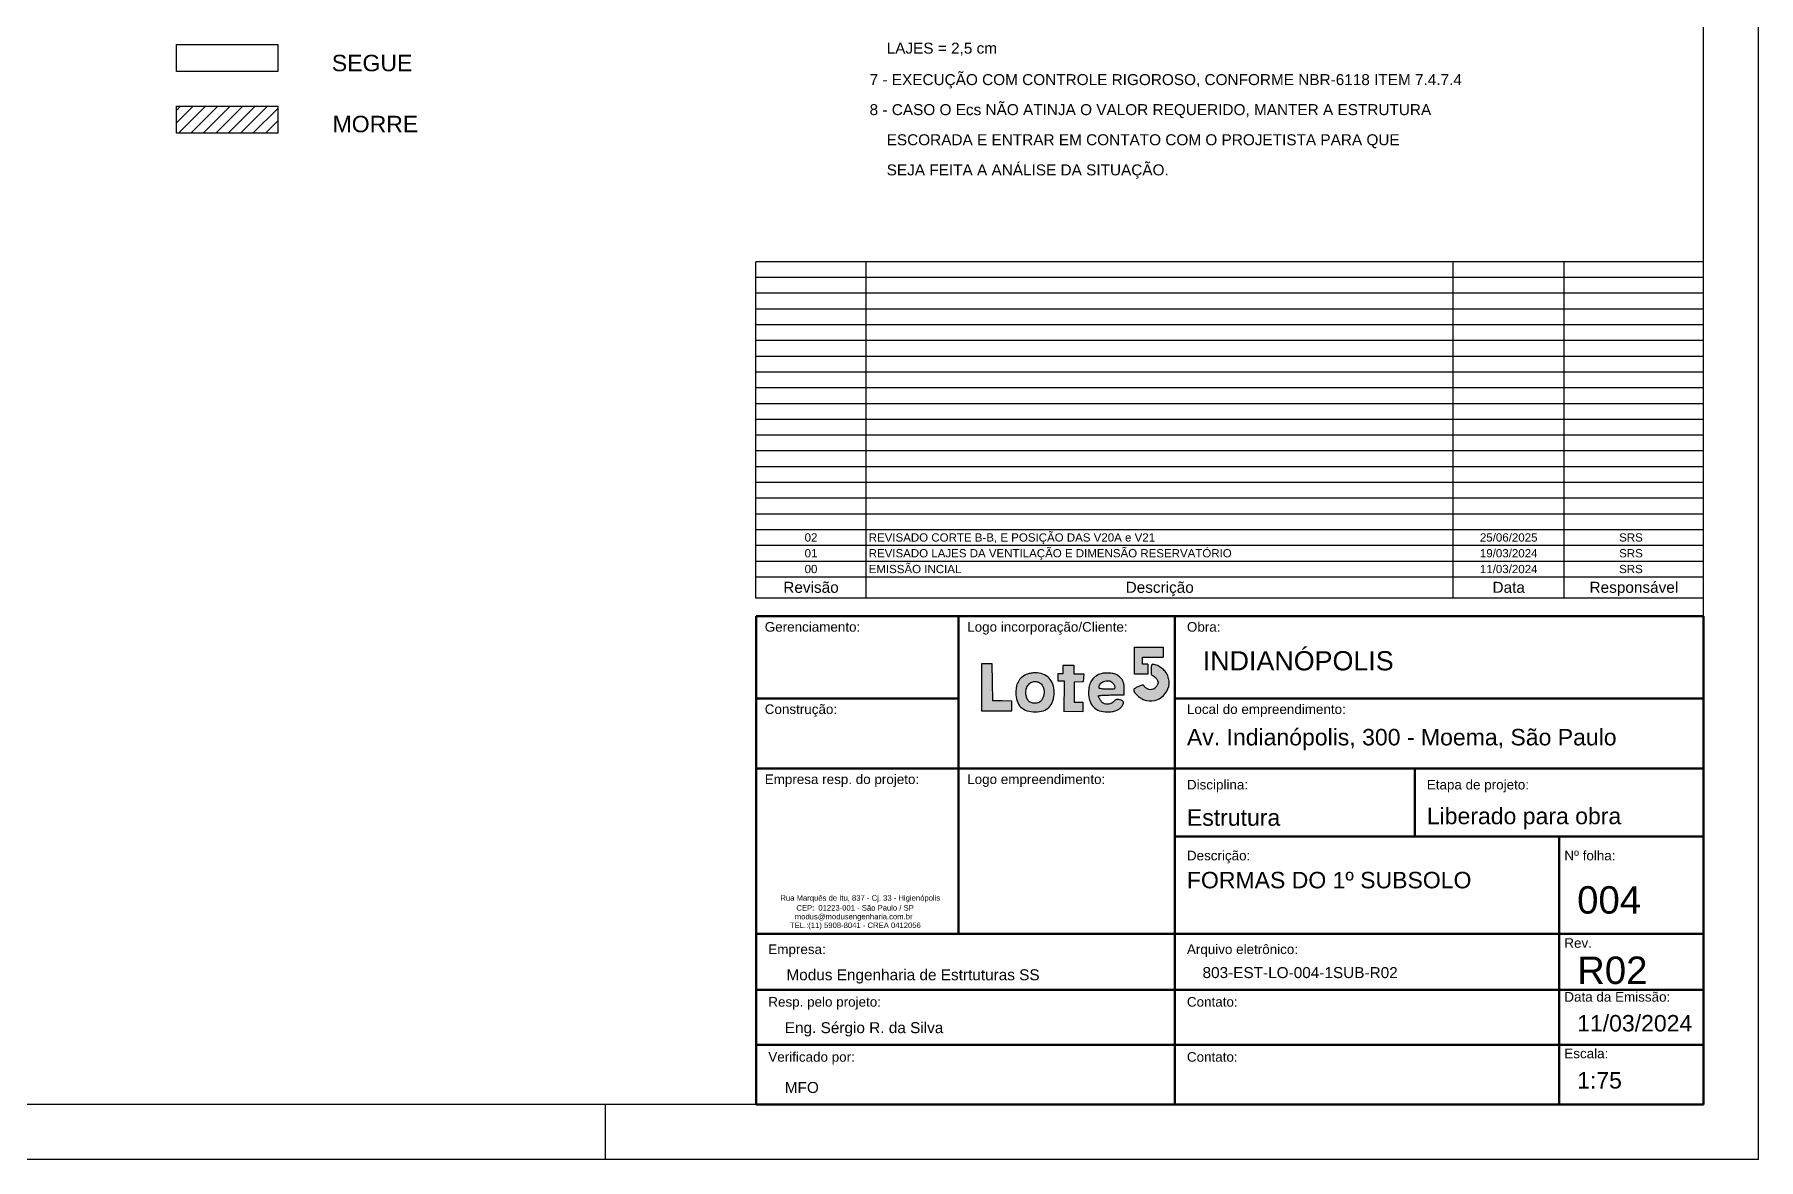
# Model space of a CAD drawing. Extents: x -1206 to 6684, y -2991 to 10691.
# Drawn here: x 4329 to 6684, y 4384 to 5922 of the extents above; entities that cross this region are included whole.
import ezdxf

# ---------------------------------------------------------------- set-up
doc = ezdxf.new("R2010")
doc.units = 0
doc.layers.get('0').update_dxf_attribs({"color": 50})
doc.layers.add('221', color=1, linetype='Continuous')
doc.layers.add('222', color=6, linetype='Continuous')
for name, color, linetype, lineweight in [('A-DETL-THIN', 3, 'Continuous', 30), ('G-ANNO-TTLB', 6, 'Continuous', 50), ('G-ANO-TIT', 7, 'Continuous', 9)]:
    doc.layers.add(name, color=color, linetype=linetype, lineweight=lineweight)
doc.styles.add('Arial_12', font='arial.ttf', dxfattribs={"height": 0.001})
doc.styles.add('Arial_13', font='arial.ttf', dxfattribs={"height": 0.003})
doc.styles.add('Arial_14', font='arial.ttf', dxfattribs={"height": 0.00175})
doc.styles.add('Arial_15', font='arial.ttf', dxfattribs={"height": 0.005})
doc.styles.add('Arial_16', font='arial.ttf', dxfattribs={"height": 0.0035})
doc.styles.add('Arial_17', font='arial.ttf', dxfattribs={"height": 0.0015})
doc.styles.add('Arial_5', font='arial.ttf', dxfattribs={"height": 0.002})
doc.styles.get("Standard").update_dxf_attribs({"font": 'arial.ttf'})

# ---------------------------------------------------------------- blocks, each defined once
blk = doc.blocks.new('lote 5')
at = {"linetype": 'Continuous', "true_color": 0xadddf7}
h = blk.add_hatch(color=141, dxfattribs=at)
h.dxf.hatch_style = 1
h.paths.add_polyline_path([(185, 54.9), (185, 64.9), (156, 64.9), (156, 37.6), (169.3, 37.6), (169.3, 47.6), (164.2, 47.6), (164.2, 54.9)])
at = {"linetype": 'Continuous', "true_color": 0x4554a5}
h = blk.add_hatch(color=175, dxfattribs=at)
h.dxf.hatch_style = 1
h.paths.add_polyline_path([(11, 48), (5.5, 48), (0, 48), (0, 24), (0, 0), (15.5, 0), (31, 0), (31, 5), (31, 9.9), (21.2, 10.2), (11.5, 10.5), (11.2, 29.2)])
h.paths.add_polyline_path([(37.9, 30.8, 0.084936), (35.7, 25.4, 0.054013), (35, 18.7, 0.076254), (36.3, 10.3, 0.121611), (40.1, 4, 0.121091), (46.3, 0.3, 0.075213), (54.8, -1, 0.079274), (63, 0.3, 0.122166), (69.1, 4.1, 0.119298), (72.7, 10.4, 0.073422), (74, 18.9, 0.079741), (72.7, 27.2, 0.113763), (68.8, 33.6, 0.115788), (62.6, 37.5, 0.084778), (54.5, 38.9, 0.027052), (52.7, 38.8, 0.016056), (50.6, 38.5, 0.016045), (48.4, 38.1, 0.026508), (46.7, 37.6, 0.076216), (41.6, 34.8, 0.092554)])
h.paths.add_polyline_path([(50.3, 28.9, -0.127794), (54.5, 30, -0.041315), (55.8, 29.9, -0.029052), (57.3, 29.6, -0.029465), (58.7, 29.1, -0.053017), (59.7, 28.5, -0.174394), (63.1, 23.7, -0.106368), (63.5, 16.8, -0.114375), (61, 10.6, -0.218011), (56.5, 8, -0.062111), (52.1, 8.1, -0.122868), (48.9, 9.4, -0.125878), (46.7, 12, -0.066941), (45.5, 16.1, -0.079418), (45.4, 21.4, -0.106796), (47.1, 25.9, -0.122388)], flags=16)
h = blk.add_hatch(color=175, dxfattribs=at)
h.dxf.hatch_style = 1
h.paths.add_polyline_path([(84.3, -0.7), (103.3, -0.9), (103.3, 8.9), (94.5, 8.9), (94.5, 29.5), (103.5, 29.6), (104.1, 38), (94, 38), (94, 46.6), (83.1, 46.6), (83.1, 38.2), (78, 38.2), (78, 30.3), (84.6, 30.3)])
h = blk.add_hatch(color=175, dxfattribs=at)
h.dxf.hatch_style = 1
h.paths.add_polyline_path([(145.5, 22.7, 0.038669), (145.1, 27.1, 0.075044), (144.1, 30.5, 0.076697), (142.1, 33.4, 0.042002), (138.8, 36.3, 0.103568), (135.5, 37.8, 0.038688), (130.4, 38.6, 0.038727), (125, 38.6, 0.069033), (120.7, 37.6, 0.076395), (115.6, 34.8, 0.090783), (111.9, 30.7, 0.083017), (109.8, 25.2, 0.053063), (109, 18.5, 0.077839), (110.3, 10.2, 0.118578), (114, 4.1, 0.119274), (120.1, 0.3, 0.079352), (128.2, -1, 0.034827), (133.1, -0.7, 0.056094), (137.1, 0.4, 0.06475), (140.3, 2.1, 0.070678), (142.9, 4.6, 0.05252), (144.5, 7.1, 0.188977), (144.6, 8.9, 0.203461), (143.5, 10.3, 0.061382), (140.9, 11.3, 0.028075), (138.8, 11.7, 0.097756), (137.4, 11.6, 0.099528), (136.2, 10.9, 0.029702), (134.7, 9.6, -0.083794), (132.4, 7.9, -0.077181), (129.6, 7.1, -0.07687), (126.7, 7.1, -0.082035), (123.9, 8, -0.102945), (122.4, 9.3, -0.031057), (120.6, 11.9, -0.025111), (119.1, 14.6, -0.415036), (119.6, 15.8, -0.001685), (123.4, 16, -0.005312), (127.7, 16.2, -0.003368), (132.6, 16.3), (145.5, 16.5)])
h.paths.add_polyline_path([(135.6, 22.8, -0.172618), (134.7, 22.3, -0.052233), (132.7, 22.1, -0.004945), (127.7, 22.2, -0.004965), (122.8, 22.4, -0.056436), (120.8, 22.8, -0.196706), (120, 23.4, -0.167259), (119.8, 24.5, -0.166753), (121.7, 28.2, -0.123934), (125.8, 30.5, -0.124843), (130.4, 30.6, -0.170256), (133.9, 28.4, -0.031108), (134.7, 27.2, -0.028485), (135.4, 25.9, -0.029637), (135.9, 24.7, -0.077582), (136, 23.8, -0.175193)], flags=16)
h.paths.add_polyline_path([(172.9, 37.6, 0.143338), (173.6, 36.6, 0.062298), (175, 35.7, -0.052748), (176, 35, -0.029639), (177.2, 34, -0.029212), (178.2, 32.9, -0.041879), (179, 31.7, -0.026096), (179.8, 30.1, -0.101625), (180, 29, -0.101625), (179.8, 27.9, -0.026095), (179, 26.2, -0.071265), (177, 23.6, -0.101562), (174.5, 22.1, -0.11176), (171.9, 21.7, -0.101333), (169.2, 22.4, -0.029919), (168, 23.1, -0.029589), (166.9, 23.9, -0.030964), (166.1, 24.8, -0.091595), (165.7, 25.5, 0.136181), (165.1, 26.2, 0.183723), (164.4, 26.4, 0.06924), (163, 26.1, 0.008384), (160.3, 25.1, 0.02358), (158.4, 24.3, 0.030227), (156.8, 23.3, 0.03105), (155.6, 22.4, 0.166559), (155.2, 21.7, 0.208588), (155.7, 19.5, 0.04086), (158.4, 16.3, 0.042098), (161.9, 13.3, 0.062387), (165.5, 11.4, 0.146494), (176.1, 10.6, 0.142355), (185.5, 15.8, 0.142493), (190.7, 25.1, 0.14685), (189.9, 35.7, 0.073862), (187.8, 39.5, 0.055813), (184.5, 43, 0.054226), (180.3, 45.7, 0.06006), (175.8, 47.4, 0.049988), (174.2, 47.6, 0.271112), (173.5, 47.2, 0.114882), (173.1, 46, 0.007003), (172.8, 42.4, 0.011174), (172.7, 39.1, 0.080533)])
at = {"linetype": 'Continuous'}
for p, q in [((156, 37.6), (156, 64.9)), ((156, 64.9), (185, 64.9)), ((164.2, 47.6), (164.2, 54.9)), ((164.2, 54.9), (185, 54.9)), ((185, 64.9), (185, 54.9)), ((78, 30.3), (78, 38.2)), ((78, 38.2), (83.1, 38.2)), ((83, 46.6), (94, 46.6)), ((83.1, 38.2), (83.1, 46.6)), ((94, 46.6), (94, 38)), ((94, 38), (104.1, 38)), ((104.1, 38), (103.5, 29.6)), ((169.3, 37.6), (156, 37.6)), ((169.3, 47.6), (164.2, 47.6)), ((169.3, 47.6), (169.3, 37.6)), ((84.6, 30.3), (78, 30.3)), ((84.3, -0.9), (84.6, 30.3)), ((103.5, 29.6), (94.5, 29.5)), ((94.5, 29.5), (94.5, 8.9)), ((94.5, 8.9), (103.3, 8.9)), ((103.3, 8.9), (103.3, -0.9)), ((103.3, -0.9), (84.3, -0.7))]:
    blk.add_line(p, q, dxfattribs=at)
blk.add_lwpolyline([(0, 24), (0, 0), (15.5, 0), (31, 0), (31, 5), (31, 9.9), (21.2, 10.2), (11.5, 10.5), (11.2, 29.2), (11, 48), (5.5, 48), (0, 48)], close=True)
for points in [[(46.7, 37.6, 0.076216), (41.6, 34.8, 0.092553), (37.9, 30.8, 0.084937), (35.7, 25.4, 0.054013), (35, 18.7, 0.076254), (36.3, 10.3, 0.12161), (40.1, 4, 0.121091), (46.3, 0.3, 0.075213), (54.8, -1, 0.079274), (63, 0.3, 0.122165), (69.1, 4.1, 0.119298), (72.7, 10.4, 0.073422), (74, 18.9, 0.079741), (72.7, 27.2, 0.113746), (68.8, 33.6, 0.115805), (62.6, 37.5, 0.084778), (54.5, 38.9, 0.027052), (52.7, 38.8, 0.016056), (50.6, 38.5, 0.016045), (48.4, 38.1, 0.026508)], [(120.7, 37.6, 0.076392), (115.6, 34.8, 0.090789), (111.9, 30.7, 0.083014), (109.8, 25.2, 0.053063), (109, 18.5, 0.077839), (110.3, 10.2, 0.118577), (114, 4.1, 0.119274), (120.1, 0.3, 0.079352), (128.2, -1, 0.034827), (133.1, -0.7, 0.056094), (137.1, 0.4, 0.06475), (140.3, 2.1, 0.070679), (142.9, 4.6, 0.052519), (144.5, 7.1, 0.188977), (144.6, 8.9, 0.203461), (143.5, 10.3, 0.061383), (140.9, 11.3, 0.028074), (138.8, 11.7, 0.097756), (137.4, 11.6, 0.099528), (136.2, 10.9, 0.029702), (134.7, 9.6, -0.083794), (132.4, 7.9, -0.077181), (129.6, 7.1, -0.076871), (126.7, 7.1, -0.082035), (123.9, 8, -0.102944), (122.4, 9.3, -0.031057), (120.6, 11.9, -0.025111), (119.1, 14.6, -0.317534), (119.3, 15.7, -0.184471), (119.8, 15.8, -0.00161), (123.4, 16, -0.005312), (127.7, 16.2, -0.003368), (132.6, 16.3), (145.5, 16.5), (145.5, 22.7, 0.038669), (145.1, 27.1, 0.075045), (144.1, 30.5, 0.076697), (142.1, 33.4, 0.042002), (138.8, 36.3, 0.103568), (135.5, 37.8, 0.038694), (130.4, 38.6, 0.038721), (125, 38.6, 0.069033)], [(172.8, 42.4, 0.011176), (172.7, 39.1, 0.080533), (172.9, 37.6, 0.143338), (173.6, 36.6, 0.062298), (175, 35.7, -0.052748), (176, 35, -0.029614), (177.2, 34, -0.029236), (178.2, 32.9, -0.041879), (179, 31.7, -0.026096), (179.8, 30.1, -0.101625), (180, 29, -0.101625), (179.8, 27.9, -0.026096), (179, 26.2, -0.071264), (177, 23.6, -0.101562), (174.5, 22.1, -0.11176), (171.9, 21.7, -0.101332), (169.2, 22.4, -0.029919), (168, 23.1, -0.029589), (166.9, 23.9, -0.030964), (166.1, 24.8, -0.091595), (165.7, 25.5, 0.136181), (165.1, 26.2, 0.183723), (164.4, 26.4, 0.06924), (163, 26.1, 0.008384), (160.3, 25.1, 0.023581), (158.4, 24.3, 0.030227), (156.8, 23.3, 0.03105), (155.6, 22.4, 0.166559), (155.2, 21.7, 0.208588), (155.7, 19.5, 0.04086), (158.4, 16.3, 0.042098), (161.9, 13.3, 0.062386), (165.5, 11.4, 0.146494), (176.1, 10.6, 0.142355), (185.5, 15.8, 0.142493), (190.7, 25.1, 0.14685), (189.9, 35.7, 0.073863), (187.8, 39.5, 0.055813), (184.5, 43, 0.054226), (180.3, 45.7, 0.06006), (175.8, 47.4, 0.049987), (174.2, 47.6, 0.271111), (173.5, 47.2, 0.114883), (173.1, 46, 0.007002)], [(59.7, 28.5, -0.174394), (63.1, 23.7, -0.106368), (63.5, 16.8, -0.114376), (61, 10.6, -0.218011), (56.5, 8, -0.062111), (52.1, 8.1, -0.122867), (48.9, 9.4, -0.125878), (46.7, 12, -0.066936), (45.5, 16.1, -0.079422), (45.4, 21.4, -0.106796), (47.1, 25.9, -0.122396), (50.3, 28.9, -0.127791), (54.5, 30, -0.041309), (55.8, 29.9, -0.029057), (57.3, 29.6, -0.02946), (58.7, 29.1, -0.053017)], [(133.9, 28.4, -0.031108), (134.7, 27.2, -0.028484), (135.4, 25.9, -0.029638), (135.9, 24.7, -0.077582), (136, 23.8, -0.175194), (135.6, 22.8, -0.172618), (134.7, 22.3, -0.052233), (132.7, 22.1, -0.004945), (127.7, 22.2, -0.004965), (122.8, 22.4, -0.056436), (120.8, 22.8, -0.196706), (120, 23.4, -0.167259), (119.8, 24.5, -0.166753), (121.7, 28.2, -0.123934), (125.8, 30.5, -0.124843), (130.4, 30.6, -0.170257)]]:
    blk.add_lwpolyline(points, format="xyb", close=True)

msp = doc.modelspace()

# ---------------------------------------------------------------- linework, layer by layer
for q in [(6684.025, 10691.442), (-1205.975, 4383.942)]:
    msp.add_line((6684.025, 4383.942), q)
msp.add_lwpolyline([(5109.024, 4383.942), (5109.024, 4458.942)])
at = {"layer": '221'}
for p, q in [((4522.722, 5800.945), (4545.356, 5823.58)), ((4522.722, 5817.905), (4528.399, 5823.58)), ((4525.417, 5786.68), (4562.32, 5823.58)), ((4542.377, 5786.68), (4579.277, 5823.58)), ((4559.336, 5786.68), (4596.238, 5823.58)), ((4576.298, 5786.68), (4613.195, 5823.58)), ((4593.257, 5786.68), (4630.159, 5823.58)), ((4610.217, 5786.68), (4647.117, 5823.58)), ((4627.176, 5786.68), (4661.097, 5820.6)), ((4644.138, 5786.68), (4661.097, 5803.64))]:
    msp.add_line(p, q, dxfattribs=at)
at = {"layer": '222'}
for p, q in [((6609.025, 4458.942), (6609.025, 10616.442)), ((4522.722, 5907.843), (4661.097, 5907.843)), ((4522.722, 5870.944), (4522.722, 5907.843)), ((4661.097, 5907.843), (4661.097, 5870.944)), ((4661.097, 5870.944), (4522.722, 5870.944)), ((4522.722, 5823.58), (4661.097, 5823.58)), ((4522.722, 5786.68), (4522.722, 5823.58)), ((4661.097, 5823.58), (4661.097, 5786.68)), ((4661.097, 5786.68), (4522.722, 5786.68)), ((6609.024, 4458.942), (-1018.475, 4458.942))]:
    msp.add_line(p, q, dxfattribs=at)
at = {"layer": 'A-DETL-THIN'}
for p, q in [((6609.025, 5611.125), (5314.143, 5611.125)), ((5314.143, 5151.112), (5314.143, 5611.125)), ((5464.996, 5201.426), (5464.996, 5611.125)), ((6266.937, 5201.426), (6266.937, 5611.125)), ((6418.525, 5201.426), (6418.525, 5611.125)), ((6609.025, 5151.112), (6609.025, 5611.125)), ((6609.025, 5589.562), (5314.143, 5589.562)), ((6609.025, 5567.999), (5314.143, 5567.999)), ((6609.025, 5546.436), (5314.143, 5546.436)), ((6609.025, 5524.873), (5314.143, 5524.873)), ((6609.025, 5503.309), (5314.143, 5503.309)), ((6609.025, 5481.746), (5314.143, 5481.746)), ((6609.025, 5460.183), (5314.143, 5460.183)), ((6609.025, 5438.62), (5314.143, 5438.62)), ((6609.025, 5417.057), (5314.143, 5417.057)), ((6609.025, 5395.494), (5314.143, 5395.494)), ((6609.025, 5373.931), (5314.143, 5373.931)), ((6609.025, 5352.368), (5314.143, 5352.368)), ((6609.025, 5330.805), (5314.143, 5330.805)), ((6609.025, 5309.242), (5314.143, 5309.242)), ((6609.025, 5287.679), (5314.143, 5287.679)), ((6609.025, 5266.115), (5314.143, 5266.115)), ((6609.025, 5244.552), (5314.143, 5244.552)), ((6609.025, 5222.989), (5314.143, 5222.989)), ((6609.025, 5201.426), (5314.143, 5201.426)), ((5464.996, 5179.863), (5464.996, 5201.426)), ((6266.937, 5179.863), (6266.937, 5201.426)), ((6418.525, 5179.863), (6418.525, 5201.426)), ((5464.996, 5179.863), (5314.143, 5179.863)), ((6266.937, 5179.863), (5464.996, 5179.863)), ((5464.996, 5151.112), (5464.996, 5179.863)), ((6418.525, 5179.863), (6266.937, 5179.863)), ((6266.937, 5151.112), (6266.937, 5179.863)), ((6609.025, 5179.863), (6418.525, 5179.863)), ((6418.525, 5151.112), (6418.525, 5179.863)), ((6609.025, 5151.112), (5314.143, 5151.112))]:
    msp.add_line(p, q, dxfattribs=at)
at = {"layer": 'G-ANNO-TTLB'}
for p, q in [((5314.667, 4458.942), (5314.667, 5126.639)), ((5314.667, 5126.639), (6609.025, 5126.639)), ((6609.025, 5126.639), (6609.025, 4458.942)), ((5591.23, 5014.139), (5314.667, 5014.139)), ((6609.025, 5014.139), (5886.542, 5014.139)), ((5314.667, 4918.393), (6609.025, 4918.393)), ((6214.27, 4918.393), (6214.27, 4825.31)), ((6411.542, 4825.31), (6411.542, 4458.942)), ((6609.025, 4540.701), (5314.667, 4540.701)), ((6609.025, 4458.942), (5314.667, 4458.942))]:
    msp.add_line(p, q, dxfattribs=at)

# ---------------------------------------------------------------- block references
at = {"linetype": 'Continuous', "xscale": 1.340735350128545, "yscale": 1.340735350128545, "zscale": 1.340735350128545}
msp.add_blockref('lote 5', (5622.52, 4997.037), dxfattribs=at)

# ---------------------------------------------------------------- texts
for s, p in [('    LAJES = 2,5 cm', (5469.666, 5895.463)), ('7 - EXECUÇÃO COM CONTROLE RIGOROSO, CONFORME NBR-6118 ITEM 7.4.7.4', (5469.666, 5852.468)), ('8 - CASO O Ecs NÃO ATINJA O VALOR REQUERIDO, MANTER A ESTRUTURA', (5469.666, 5811.427)), ('    ESCORADA E ENTRAR EM CONTATO COM O PROJETISTA PARA QUE', (5469.666, 5770.253)), ('    SEJA FEITA A ANÁLISE DA SITUAÇÃO.', (5469.666, 5729.08))]:
    msp.add_text(s, height=15).set_placement(p)
at = {"layer": '222'}
for s, p in [('SEGUE', (4734.906, 5871.392)), ('MORRE', (4735.982, 5788.001))]:
    msp.add_text(s, height=22.5, dxfattribs=at).set_placement(p)
at = {"layer": 'G-ANO-TIT', "line_spacing_factor": 0.941778}
for s, insert, char_height, width, attachment_point, style in [('02', (5389.569, 5239.812), 11.25, 20.9352, 2, 'Arial_17'), ('REVISADO CORTE B-B, E POSIÇÃO DAS V20A e V21', (5468.371, 5239.812), 11.25, 521.92907, 1, 'Arial_17'), ('{\\C7;25/06/2025}', (6342.731, 5239.812), 11.25, 94.2084, 2, 'Arial_17'), ('\\pxql;{\\C7;SRS}', (6512.128, 5239.812), 11.25, 37.04818, 2, 'Arial_17'), ('01', (5389.569, 5218.249), 11.25, 20.9352, 2, 'Arial_17'), ('REVISADO LAJES DA VENTILAÇÃO E DIMENSÃO RESERVATÓRIO', (5468.371, 5218.249), 11.25, 521.92907, 1, 'Arial_17'), ('{\\C7;19/03/2024}', (6342.731, 5218.249), 11.25, 94.2084, 2, 'Arial_17'), ('\\pxql;{\\C7;SRS}', (6512.128, 5218.249), 11.25, 37.04818, 2, 'Arial_17'), ('00', (5389.569, 5196.685), 11.25, 20.9352, 2, 'Arial_17'), ('EMISSÃO INCIAL', (5468.371, 5196.685), 11.25, 397.35563, 1, 'Arial_17'), ('{\\C7;11/03/2024}', (6342.731, 5196.685), 11.25, 94.2084, 2, 'Arial_17'), ('\\pxql;{\\C7;SRS}', (6512.128, 5196.685), 11.25, 37.04818, 2, 'Arial_17'), ('Revisão', (5389.569, 5173.542), 15, 90.53405, 2, 'Arial_5'), ('Descrição', (5865.967, 5173.542), 15, 111.10162, 2, 'Arial_5'), ('Data', (6342.731, 5173.542), 15, 52.88804, 2, 'Arial_5'), ('Responsável', (6513.775, 5173.542), 15, 144.8912, 2, 'Arial_5')]:
    msp.add_mtext(s, dxfattribs=dict(at, insert=insert, char_height=char_height, width=width, attachment_point=attachment_point, style=style))
at = {"layer": 'G-ANO-TIT', "attachment_point": 1}
for s, insert, char_height, width, style in [('Gerenciamento:', (5326.404, 5118.535), 13.125, 156.93033, 'Arial_14'), ('Logo incorporação/Cliente:', (5602.967, 5118.535), 13.125, 264.55687, 'Arial_14'), ('Obra:', (5903.122, 5118.535), 13.125, 55.31644, 'Arial_14'), ('INDIANÓPOLIS', (5924.806, 5078.767), 26.25, 320.47458, 'Arial_16'), ('Construção:', (5326.404, 5006.035), 13.125, 120.25312, 'Arial_14'), ('Local do empreendimento:', (5903.122, 5006.035), 13.125, 262.15181, 'Arial_14'), ('Av. Indianópolis, 300 - Moema, São Paulo', (5903.122, 4972.491), 22.5, 725.72761, 'Arial_13'), ('Empresa resp. do projeto:', (5326.404, 4910.29), 13.125, 254.93663, 'Arial_14'), ('Logo empreendimento:', (5602.967, 4910.29), 13.125, 228.48094, 'Arial_14'), ('Disciplina:', (5903.122, 4902.899), 13.125, 98.60756, 'Arial_14'), ('Etapa de projeto:', (6230.85, 4902.899), 13.125, 168.95564, 'Arial_14'), ('{\\C7;Liberado para obra}', (6230.85, 4864.756), 22.5, 431.70872, 'Arial_13'), ('Descrição:', (5903.122, 4805.998), 13.125, 104.01895, 'Arial_14'), ('Nº folha:', (6418.747, 4805.998), 13.125, 84.17719, 'Arial_14'), ('{\\C7;FORMAS DO 1º SUBSOLO}', (5903.122, 4777.142), 22.5, 536.44618, 'Arial_13'), ('004', (6436.238, 4757.548), 37.5, 108.22781, 'Arial_15'), ('Empresa:', (5331.247, 4677.91), 13.125, 94.3987, 'Arial_14'), ('Arquivo eletrônico:', (5903.122, 4677.91), 13.125, 181.58222, 'Arial_14'), ('Rev.', (6418.747, 4686.479), 13.125, 44.49366, 'Arial_14'), ('{\\C7;803-EST-LO-004-1SUB-R02}', (5924.459, 4646.957), 15, 334.90495, 'Arial_5'), ('R02', (6436.238, 4661.374), 37.5, 118.44933, 'Arial_15'), ('Resp. pelo projeto:', (5331.247, 4606.036), 13.125, 185.79108, 'Arial_14'), ('Contato:', (5903.122, 4606.036), 13.125, 84.17719, 'Arial_14'), ('Data da Emissão:', (6418.747, 4612.835), 13.125, 173.1645, 'Arial_14'), ('{\\C7;Eng. Sérgio R. da Silva}', (5353.755, 4571.685), 15, 307.848, 'Arial_5'), ('{\\C7;11/03/2024}', (6436.238, 4581.496), 22.5, 194.81006, 'Arial_13'), ('Verificado por:', (5331.247, 4530.765), 13.125, 141.89869, 'Arial_14'), ('Contato:', (5903.122, 4530.765), 13.125, 84.17719, 'Arial_14'), ('Escala:', (6418.747, 4535.452), 13.125, 71.55061, 'Arial_14'), ('{\\C7;MFO}', (5353.755, 4489.926), 15, 221.86702, 'Arial_5')]:
    msp.add_mtext(s, dxfattribs=dict(at, insert=insert, char_height=char_height, width=width, style=style))
at = {"layer": 'G-ANO-TIT', "attachment_point": 1, "bg_fill": 3, "box_fill_scale": 1.25, "bg_fill_color": 256, "bg_fill_true_color": 13158600, "bg_fill_transparency": 0}
for s, insert, char_height, width, style in [('{\\C7;Estrutura}', (5903.122, 4862.614), 22.5, 189.39867, 'Arial_13'), ('CEP:^I01223-001 - São Paulo / SP', (5369.564, 4731.667), 7.5, 162.00493, 'Arial_12'), ('{\\C7;Modus Engenharia de Estrtuturas SS}', (5356.009, 4643.973), 15, 505.5927, 'Arial_5'), ('{\\C7;1:75}', (6436.238, 4503.516), 22.5, 89.21444, 'Arial_13')]:
    msp.add_mtext(s, dxfattribs=dict(at, insert=insert, char_height=char_height, width=width, style=style))

# ---------------------------------------------------------------- next in the draw order: linework, layer by layer
at = {"layer": 'G-ANNO-TTLB'}
for p, q in [((5886.542, 5126.639), (5886.542, 4458.942)), ((5886.542, 4825.31), (6609.025, 4825.31)), ((5314.667, 4615.973), (6609.025, 4615.973))]:
    msp.add_line(p, q, dxfattribs=at)

# ---------------------------------------------------------------- next in the draw order: texts
at = {"layer": 'G-ANO-TIT', "char_height": 7.5, "attachment_point": 1, "style": 'Arial_12', "bg_fill": 3, "box_fill_scale": 1.25, "bg_fill_color": 256, "bg_fill_true_color": 13158600, "bg_fill_transparency": 0}
for s, insert, width in [('Rua Marquês de Itu, 837 - Cj. 33 - Higienópolis', (5347.712, 4745.211), 230.18981), ('modus@modusengenharia.com.br', (5367.431, 4719.76), 165.67687)]:
    msp.add_mtext(s, dxfattribs=dict(at, insert=insert, width=width))

# ---------------------------------------------------------------- next in the draw order: linework, layer by layer
at = {"layer": 'G-ANNO-TTLB'}
msp.add_line((5591.23, 4692.535), (5591.23, 5126.639), dxfattribs=at)

# ---------------------------------------------------------------- next in the draw order: texts
at = {"layer": 'G-ANO-TIT', "insert": (5360.814, 4707.854), "char_height": 7.5, "width": 180.60412, "attachment_point": 1, "style": 'Arial_12', "bg_fill": 3, "box_fill_scale": 1.25, "bg_fill_color": 256, "bg_fill_true_color": 13158600, "bg_fill_transparency": 0}
msp.add_mtext('TEL.:(11) 5908-8041 - CREA 0412056', dxfattribs=at)

# ---------------------------------------------------------------- next in the draw order: linework, layer by layer
at = {"layer": 'G-ANNO-TTLB'}
msp.add_line((6609.025, 4692.535), (5314.667, 4692.535), dxfattribs=at)

doc.saveas('drawing.dxf')
